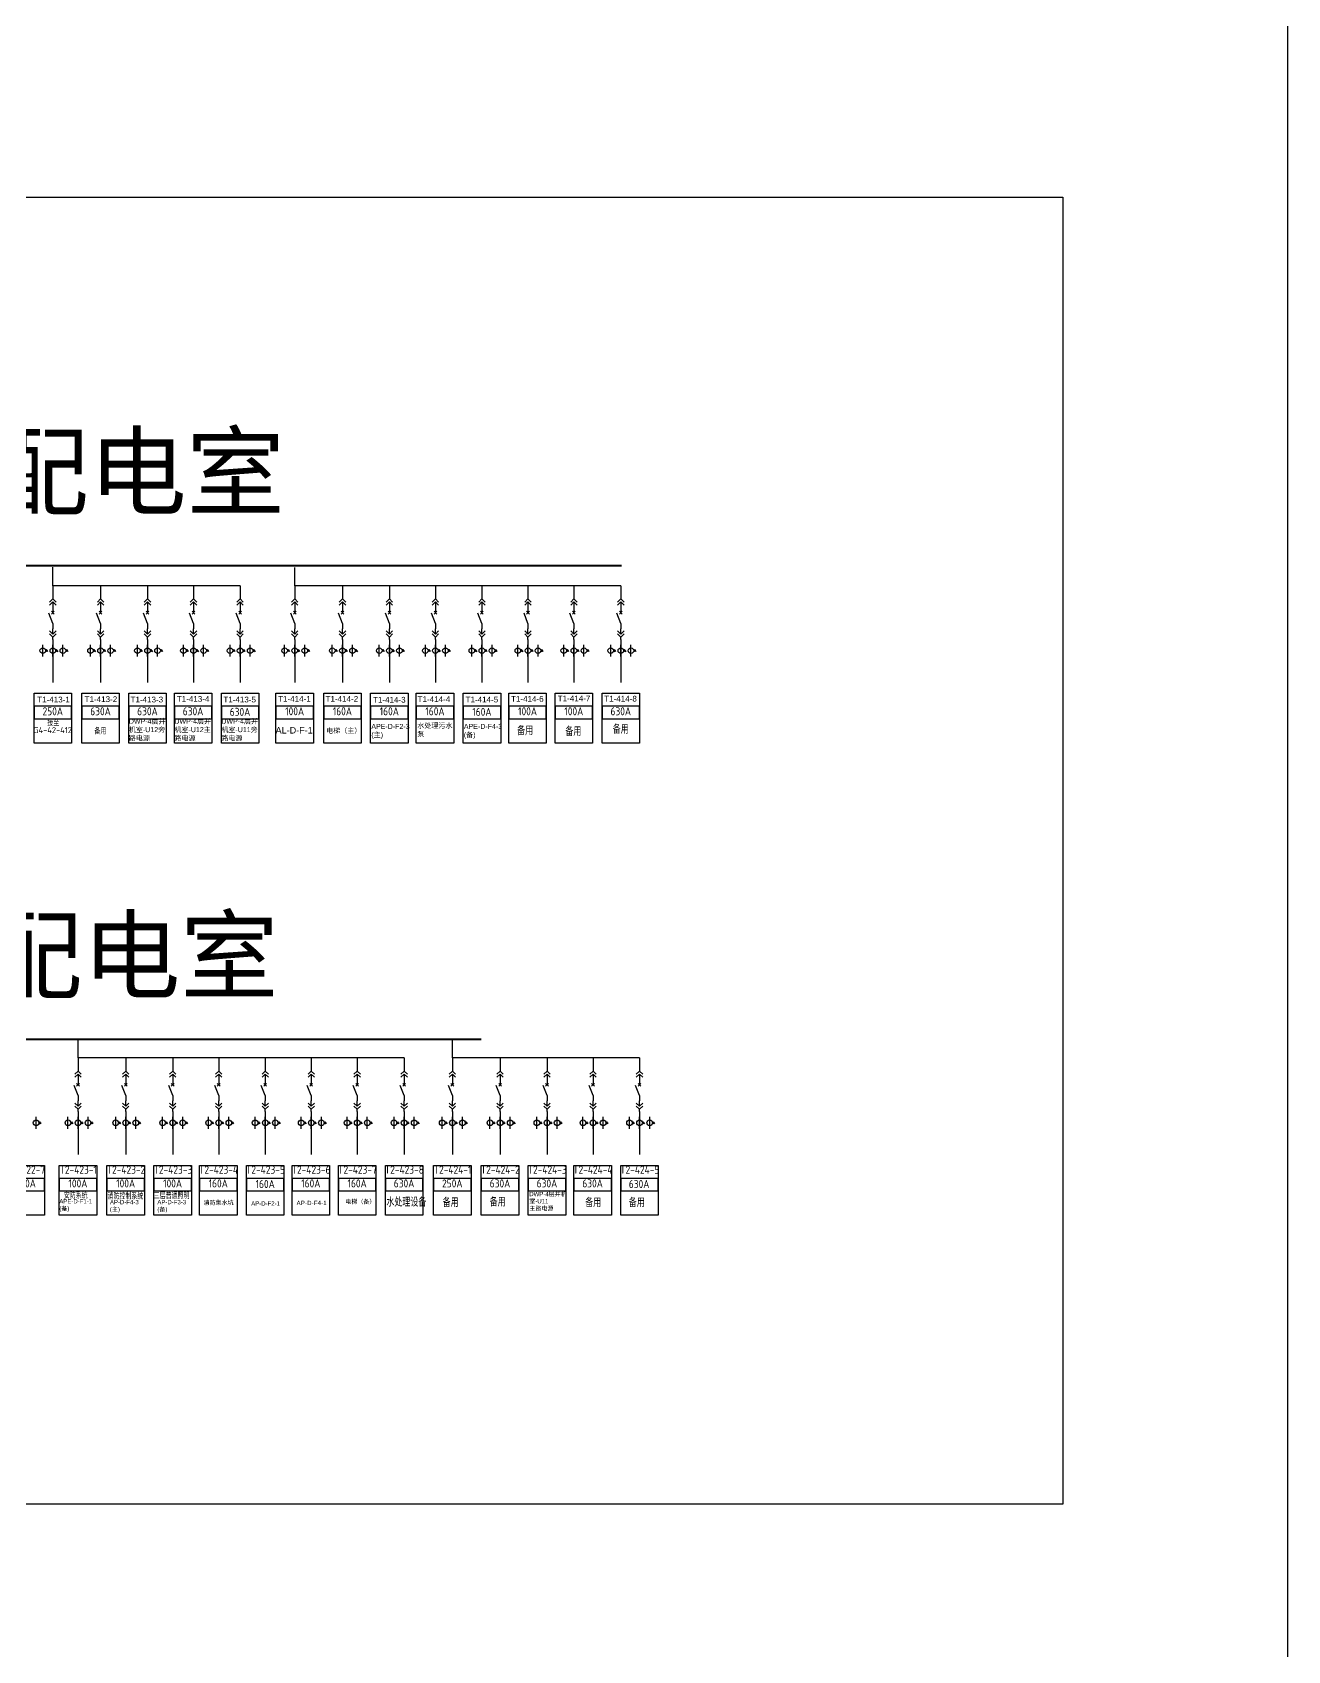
# Model space of a CAD drawing. Header units: millimetres. Extents: x -3460 to -460, y 6070 to 9130.
# Drawn here: x -634.6 to -460, y 8679.6 to 8904.8 of the extents above; entities that cross this region are included whole.
import ezdxf
from ezdxf.enums import TextEntityAlignment as Align

# ---------------------------------------------------------------- set-up
doc = ezdxf.new("R2010")
doc.units = ezdxf.units.MM
doc.header["$LTSCALE"] = 1000
doc.header["$MEASUREMENT"] = 0
doc.styles.add('HZSONG', font='gbenor.shx', dxfattribs={"height": 1200, "bigfont": 'gbcbig.shx'})
doc.styles.get("Standard").update_dxf_attribs({"font": 'arial.ttf'})

# ---------------------------------------------------------------- blocks, each defined once
blk = doc.blocks.new('DYDQAA05')
at = {"color": 0}
blk.add_lwpolyline([(0, 0), (0, -7)], dxfattribs=at)
blk = doc.blocks.new('DYDQAA03')
at = {"color": 0}
for points in [[(0, 0), (0, -1.5)], [(-2.1, -3.6), (0, -1.5)], [(-2.1, -5.6), (0, -3.5)], [(2.1, -3.6), (0, -1.5)], [(2.1, -5.6), (0, -3.5)], [(0, -3.5), (0, -7)]]:
    blk.add_lwpolyline(points, dxfattribs=at)
blk = doc.blocks.new('DYDQAA09')
at = {"color": 0}
blk.add_lwpolyline([(0, 0), (0, -3.5)], dxfattribs=at)
blk.add_lwpolyline([(0, 0), (0, -3.5)], dxfattribs=at)
blk.add_lwpolyline([(0, 0), (0, -3.5)], dxfattribs=at)
blk.add_lwpolyline([(0, 0), (0, -3.5)], dxfattribs=at)
blk.add_lwpolyline([(0, 0), (0, -3.5)], dxfattribs=at)
blk.add_lwpolyline([(0, 0), (0, -3.5)], dxfattribs=at)
blk.add_lwpolyline([(0, 0), (0, -3.5)], dxfattribs=at)
blk.add_lwpolyline([(0, 0), (0, -3.5)], dxfattribs=at)
blk.add_lwpolyline([(0, 0), (0, -3.5)], dxfattribs=at)
blk = doc.blocks.new('DYDQ0201')
at = {"color": 0}
for points in [[(0.9, -0.9), (-0.9, 0.9)], [(-0.9, -0.9), (0.9, 0.9)], [(0, -7), (-2.6, -0.4)]]:
    blk.add_lwpolyline(points, dxfattribs=at)
blk = doc.blocks.new('DYDQAA04')
at = {"color": 0}
for points in [[(0, -3.5), (0, 0)], [(-2.1, -1.4), (0, -3.5)], [(-2.1, -3.4), (0, -5.5)], [(2.1, -1.4), (0, -3.5)], [(2.1, -3.4), (0, -5.5)], [(0, -7), (0, -5.5)]]:
    blk.add_lwpolyline(points, dxfattribs=at)
blk = doc.blocks.new('A$C03DD39B5')
for p, q in [((417, 475), (283, 392)), ((417, 422), (283, 339)), ((350, 333), (350, 467))]:
    blk.add_line(p, q)
blk.add_lwpolyline([(700, 167), (0, 167)])
blk.add_circle((350, 167), 167)

msp = doc.modelspace()

# ---------------------------------------------------------------- linework, layer by layer
at = {"color": 1, "lineweight": 40}
for p, q in [((-755.55, 8830.62, 239.38), (-631.76, 8830.62, -0.31)), ((-631.76, 8830.62, -0.31), (-552.69, 8830.62))]:
    msp.add_line(p, q, dxfattribs=at)
for p, q in [((-631.78, 8827.78, 33119.97), (-631.78, 8830.36, 34503.25)), ((-631.78, 8827.78, 33119.97), (-631.78, 8830.36, 34503.25)), ((-598.13, 8827.78, -1383.59), (-598.13, 8830.35, -0.31)), ((-598.13, 8827.78, -1383.59), (-598.13, 8830.35, -0.31)), ((-612.21, 8827.78, 33119.92), (-631.78, 8827.78, 33119.92)), ((-605.73, 8827.78, 35838.03), (-618.9, 8827.78, 33119.92)), ((-578.56, 8827.78, -1383.64), (-598.13, 8827.78, -1383.64)), ((-552.76, 8827.78, 1334.47), (-585.25, 8827.78, -1383.64)), ((-631.78, 8819.54, 35321.14), (-631.78, 8817.9, 35321.14)), ((-625.14, 8819.54, 35321.14), (-625.14, 8817.9, 35321.14)), ((-618.61, 8819.54, 35321.14), (-618.61, 8817.9, 35321.14)), ((-612.21, 8819.54, 35321.14), (-612.21, 8817.9, 35321.14)), ((-605.73, 8819.54, 35321.14), (-605.73, 8817.9, 35321.14)), ((-598.13, 8819.54, 817.58), (-598.13, 8817.9, 817.58)), ((-591.49, 8819.54, 817.58), (-591.49, 8817.9, 817.58)), ((-584.96, 8819.54, 817.58), (-584.96, 8817.9, 817.58)), ((-578.56, 8819.54, 817.58), (-578.56, 8817.9, 817.58)), ((-572.09, 8819.54, 817.58), (-572.09, 8817.9, 817.58)), ((-565.68, 8819.54, 817.58), (-565.68, 8817.9, 817.58)), ((-559.29, 8819.54, 3535.68), (-559.29, 8817.9, 3535.68)), ((-552.76, 8819.54, 3535.68), (-552.76, 8817.9, 3535.68)), ((-631.78, 8817.9, 35321.14), (-631.78, 8814.33, 35321.14)), ((-625.14, 8817.9, 35321.14), (-625.14, 8814.33, 35321.14)), ((-618.61, 8817.9, 35321.14), (-618.61, 8814.33, 35321.14)), ((-612.21, 8817.9, 35321.14), (-612.21, 8814.33, 35321.14)), ((-605.73, 8817.9, 35321.14), (-605.73, 8814.33, 35321.14)), ((-598.13, 8817.9, 817.58), (-598.13, 8814.33, 817.58)), ((-591.49, 8817.9, 817.58), (-591.49, 8814.33, 817.58)), ((-584.96, 8817.9, 817.58), (-584.96, 8814.33, 817.58)), ((-578.56, 8817.9, 817.58), (-578.56, 8814.33, 817.58)), ((-572.09, 8817.9, 817.58), (-572.09, 8814.33, 817.58)), ((-565.68, 8817.9, 817.58), (-565.68, 8814.33, 817.58)), ((-559.29, 8817.9, 3535.68), (-559.29, 8814.33, 3535.68)), ((-552.76, 8817.9, 3535.68), (-552.76, 8814.33, 3535.68)), ((-628.28, 8762.08, 30402.34), (-628.28, 8764.65, 31785.62)), ((-628.28, 8762.08, 30402.34), (-628.28, 8764.65, 31785.62)), ((-576.2, 8762.08, 64906.03), (-576.2, 8764.65, 66289.31)), ((-576.2, 8762.08, 64906.03), (-576.2, 8764.65, 66289.31)), ((-608.71, 8762.08, 30402.29), (-628.28, 8762.08, 30402.29)), ((-582.91, 8762.08, 33120.41), (-615.4, 8762.08, 30402.29)), ((-550.16, 8762.08, 64905.98), (-576.2, 8762.08, 64905.98)), ((-628.28, 8753.84, 32603.52), (-628.28, 8752.2, 32603.52)), ((-621.64, 8753.84, 32603.52), (-621.64, 8752.2, 32603.52)), ((-615.11, 8753.84, 32603.52), (-615.11, 8752.2, 32603.52)), ((-608.71, 8753.84, 32603.52), (-608.71, 8752.2, 32603.52)), ((-602.23, 8753.84, 32603.52), (-602.23, 8752.2, 32603.52)), ((-595.83, 8753.84, 32603.52), (-595.83, 8752.2, 32603.52)), ((-589.44, 8753.84, 35321.63), (-589.44, 8752.2, 35321.63)), ((-582.91, 8753.84, 35321.63), (-582.91, 8752.2, 35321.63)), ((-576.2, 8753.84, 67107.21), (-576.2, 8752.2, 67107.21)), ((-569.56, 8753.84, 67107.21), (-569.56, 8752.2, 67107.21)), ((-563.03, 8753.84, 67107.21), (-563.03, 8752.2, 67107.21)), ((-556.63, 8753.84, 67107.21), (-556.63, 8752.2, 67107.21)), ((-550.16, 8753.84, 67107.21), (-550.16, 8752.2, 67107.21)), ((-628.28, 8752.2, 32603.52), (-628.28, 8748.63, 32603.52)), ((-621.64, 8752.2, 32603.52), (-621.64, 8748.63, 32603.52)), ((-615.11, 8752.2, 32603.52), (-615.11, 8748.63, 32603.52)), ((-608.71, 8752.2, 32603.52), (-608.71, 8748.63, 32603.52)), ((-602.23, 8752.2, 32603.52), (-602.23, 8748.63, 32603.52)), ((-595.83, 8752.2, 32603.52), (-595.83, 8748.63, 32603.52)), ((-589.44, 8752.2, 35321.63), (-589.44, 8748.63, 35321.63)), ((-582.91, 8752.2, 35321.63), (-582.91, 8748.63, 35321.63)), ((-576.2, 8752.2, 67107.21), (-576.2, 8748.63, 67107.21)), ((-569.56, 8752.2, 67107.21), (-569.56, 8748.63, 67107.21)), ((-563.03, 8752.2, 67107.21), (-563.03, 8748.63, 67107.21)), ((-556.63, 8752.2, 67107.21), (-556.63, 8748.63, 67107.21)), ((-550.16, 8752.2, 67107.21), (-550.16, 8748.63, 67107.21))]:
    msp.add_line(p, q)
at = {"color": 7, "ltscale": 0.001071, "true_color": 0xffffff}
msp.add_lwpolyline([(-3460, 9130), (-460, 9130), (-460, 7790), (-3460, 7790)], close=True, dxfattribs=at)
at = {"color": 1, "lineweight": 30, "ltscale": 0.002916}
msp.add_lwpolyline([(-798.39, 8881.86), (-491.28, 8881.86), (-491.28, 8700), (-798.39, 8700)], close=True, dxfattribs=at)
for points, elevation in [([(-634.38, 8812.84), (-629.17, 8812.84), (-629.17, 8805.89), (-634.38, 8805.89)], 34503.2), ([(-627.74, 8812.84), (-622.54, 8812.84), (-622.54, 8805.89), (-627.74, 8805.89)], 34503.2), ([(-621.21, 8812.84), (-616.01, 8812.84), (-616.01, 8805.89), (-621.21, 8805.89)], 34503.2), ([(-614.87, 8812.84), (-609.66, 8812.84), (-609.66, 8805.89), (-614.87, 8805.89)], 34503.2), ([(-608.34, 8812.84), (-603.13, 8812.84), (-603.13, 8805.89), (-608.34, 8805.89)], 34503.2), ([(-600.74, 8812.84), (-595.53, 8812.84), (-595.53, 8805.89), (-600.74, 8805.89)], -0.36), ([(-594.1, 8812.84), (-588.89, 8812.84), (-588.89, 8805.89), (-594.1, 8805.89)], -0.36), ([(-587.57, 8812.84), (-582.36, 8812.84), (-582.36, 8805.89), (-587.57, 8805.89)], -0.36), ([(-581.22, 8812.84), (-576.01, 8812.84), (-576.01, 8805.89), (-581.22, 8805.89)], -0.36), ([(-574.69, 8812.84), (-569.48, 8812.84), (-569.48, 8805.89), (-574.69, 8805.89)], -0.36), ([(-568.34, 8812.84), (-563.13, 8812.84), (-563.13, 8805.89), (-568.34, 8805.89)], -0.36), ([(-561.9, 8812.84), (-556.69, 8812.84), (-556.69, 8805.89), (-561.9, 8805.89)], 2717.74), ([(-555.37, 8812.84), (-550.16, 8812.84), (-550.16, 8805.89), (-555.37, 8805.89)], 2717.74), ([(-634.38, 8809.29), (-629.17, 8809.29), (-629.17, 8811.03), (-634.38, 8811.03)], 34503.2), ([(-627.74, 8809.29), (-622.54, 8809.29), (-622.54, 8811.03), (-627.74, 8811.03)], 34503.2), ([(-621.21, 8809.29), (-616.01, 8809.29), (-616.01, 8811.03), (-621.21, 8811.03)], 34503.2), ([(-614.87, 8809.29), (-609.66, 8809.29), (-609.66, 8811.03), (-614.87, 8811.03)], 34503.2), ([(-608.34, 8809.29), (-603.13, 8809.29), (-603.13, 8811.03), (-608.34, 8811.03)], 34503.2), ([(-600.74, 8809.29), (-595.53, 8809.29), (-595.53, 8811.03), (-600.74, 8811.03)], -0.36), ([(-594.1, 8809.29), (-588.89, 8809.29), (-588.89, 8811.03), (-594.1, 8811.03)], -0.36), ([(-587.57, 8809.29), (-582.36, 8809.29), (-582.36, 8811.03), (-587.57, 8811.03)], -0.36), ([(-581.22, 8809.29), (-576.01, 8809.29), (-576.01, 8811.03), (-581.22, 8811.03)], -0.36), ([(-574.69, 8809.29), (-569.48, 8809.29), (-569.48, 8811.03), (-574.69, 8811.03)], -0.36), ([(-568.34, 8809.29), (-563.13, 8809.29), (-563.13, 8811.03), (-568.34, 8811.03)], -0.36), ([(-561.9, 8809.29), (-556.69, 8809.29), (-556.69, 8811.03), (-561.9, 8811.03)], 2717.74), ([(-555.37, 8809.29), (-550.16, 8809.29), (-550.16, 8811.03), (-555.37, 8811.03)], 2717.74), ([(-638.17, 8747.14), (-632.96, 8747.14), (-632.96, 8740.19), (-638.17, 8740.19)], 15892.79), ([(-630.88, 8747.14), (-625.68, 8747.14), (-625.68, 8740.19), (-630.88, 8740.19)], 31785.57), ([(-624.25, 8747.14), (-619.04, 8747.14), (-619.04, 8740.19), (-624.25, 8740.19)], 31785.57), ([(-617.72, 8747.14), (-612.51, 8747.14), (-612.51, 8740.19), (-617.72, 8740.19)], 31785.57), ([(-611.37, 8747.14), (-606.16, 8747.14), (-606.16, 8740.19), (-611.37, 8740.19)], 31785.57), ([(-604.84, 8747.14), (-599.63, 8747.14), (-599.63, 8740.19), (-604.84, 8740.19)], 31785.57), ([(-598.49, 8747.14), (-593.28, 8747.14), (-593.28, 8740.19), (-598.49, 8740.19)], 31785.57), ([(-592.04, 8747.14), (-586.83, 8747.14), (-586.83, 8740.19), (-592.04, 8740.19)], 34503.69), ([(-585.51, 8747.14), (-580.3, 8747.14), (-580.3, 8740.19), (-585.51, 8740.19)], 34503.69), ([(-578.81, 8747.14), (-573.6, 8747.14), (-573.6, 8740.19), (-578.81, 8740.19)], 66289.26), ([(-572.17, 8747.14), (-566.96, 8747.14), (-566.96, 8740.19), (-572.17, 8740.19)], 66289.26), ([(-565.64, 8747.14), (-560.43, 8747.14), (-560.43, 8740.19), (-565.64, 8740.19)], 66289.26), ([(-559.29, 8747.14), (-554.08, 8747.14), (-554.08, 8740.19), (-559.29, 8740.19)], 66289.26), ([(-552.76, 8747.14), (-547.55, 8747.14), (-547.55, 8740.19), (-552.76, 8740.19)], 66289.26), ([(-638.17, 8743.59), (-632.96, 8743.59), (-632.96, 8745.33), (-638.17, 8745.33)], 15892.79), ([(-630.88, 8743.59), (-625.68, 8743.59), (-625.68, 8745.33), (-630.88, 8745.33)], 31785.57), ([(-624.25, 8743.59), (-619.04, 8743.59), (-619.04, 8745.33), (-624.25, 8745.33)], 31785.57), ([(-617.72, 8743.59), (-612.51, 8743.59), (-612.51, 8745.33), (-617.72, 8745.33)], 31785.57), ([(-611.37, 8743.59), (-606.16, 8743.59), (-606.16, 8745.33), (-611.37, 8745.33)], 31785.57), ([(-604.84, 8743.59), (-599.63, 8743.59), (-599.63, 8745.33), (-604.84, 8745.33)], 31785.57), ([(-598.49, 8743.59), (-593.28, 8743.59), (-593.28, 8745.33), (-598.49, 8745.33)], 31785.57), ([(-592.04, 8743.59), (-586.83, 8743.59), (-586.83, 8745.33), (-592.04, 8745.33)], 34503.69), ([(-585.51, 8743.59), (-580.3, 8743.59), (-580.3, 8745.33), (-585.51, 8745.33)], 34503.69), ([(-578.81, 8743.59), (-573.6, 8743.59), (-573.6, 8745.33), (-578.81, 8745.33)], 66289.26), ([(-572.17, 8743.59), (-566.96, 8743.59), (-566.96, 8745.33), (-572.17, 8745.33)], 66289.26), ([(-565.64, 8743.59), (-560.43, 8743.59), (-560.43, 8745.33), (-565.64, 8745.33)], 66289.26), ([(-559.29, 8743.59), (-554.08, 8743.59), (-554.08, 8745.33), (-559.29, 8745.33)], 66289.26), ([(-552.76, 8743.59), (-547.55, 8743.59), (-547.55, 8745.33), (-552.76, 8745.33)], 66289.26)]:
    msp.add_lwpolyline(points, close=True, dxfattribs=dict(elevation=elevation))
at = {"color": 1, "lineweight": 40, "ltscale": 100, "elevation": 15558.59}
msp.add_lwpolyline([(-572.21, 8764.65), (-762.73, 8764.65), (-762.73, 8764.65)], dxfattribs=at)

# ---------------------------------------------------------------- block references
for name, p, xscale, yscale, zscale in [('DYDQAA05', (-631.78, 8827.78, 33119.92), 0.2128954749704126, 0.2128954749704126, 0.2128954749704126), ('DYDQAA05', (-625.14, 8827.78, 33119.92), 0.2128954749704126, 0.2128954749704126, 0.2128954749704126), ('DYDQAA05', (-618.61, 8827.78, 33119.92), 0.2128954749704126, 0.2128954749704126, 0.2128954749704126), ('DYDQAA05', (-612.21, 8827.78, 33119.92), 0.2128954749704126, 0.2128954749704126, 0.2128954749704126), ('DYDQAA05', (-605.73, 8827.78, 33119.92), 0.2128954749704126, 0.2128954749704126, 0.2128954749704126), ('DYDQAA05', (-598.13, 8827.78, -1383.64), 0.2128954749704126, 0.2128954749704126, 0.2128954749704126), ('DYDQAA05', (-591.49, 8827.78, -1383.64), 0.2128954749704126, 0.2128954749704126, 0.2128954749704126), ('DYDQAA05', (-584.96, 8827.78, -1383.64), 0.2128954749704126, 0.2128954749704126, 0.2128954749704126), ('DYDQAA05', (-578.56, 8827.78, -1383.64), 0.2128954749704126, 0.2128954749704126, 0.2128954749704126), ('DYDQAA05', (-572.09, 8827.78, -1383.64), 0.2128954749704126, 0.2128954749704126, 0.2128954749704126), ('DYDQAA05', (-565.68, 8827.78, -1383.64), 0.2128954749704126, 0.2128954749704126, 0.2128954749704126), ('DYDQAA05', (-559.29, 8827.78, 1334.47), 0.2128954749704126, 0.2128954749704126, 0.2128954749704126), ('DYDQAA05', (-552.76, 8827.78, 1334.47), 0.2128954749704126, 0.2128954749704126, 0.2128954749704126), ('DYDQAA03', (-631.78, 8826.29, 33119.92), 0.2128954749704126, 0.2128954749704126, 0.2128954749704126), ('DYDQAA03', (-625.14, 8826.29, 33119.92), 0.2128954749704126, 0.2128954749704126, 0.2128954749704126), ('DYDQAA03', (-618.61, 8826.29, 33119.92), 0.2128954749704126, 0.2128954749704126, 0.2128954749704126), ('DYDQAA03', (-612.21, 8826.29, 33119.92), 0.2128954749704126, 0.2128954749704126, 0.2128954749704126), ('DYDQAA03', (-605.73, 8826.29, 33119.92), 0.2128954749704126, 0.2128954749704126, 0.2128954749704126), ('DYDQAA03', (-598.13, 8826.29, -1383.64), 0.2128954749704126, 0.2128954749704126, 0.2128954749704126), ('DYDQAA03', (-591.49, 8826.29, -1383.64), 0.2128954749704126, 0.2128954749704126, 0.2128954749704126), ('DYDQAA03', (-584.96, 8826.29, -1383.64), 0.2128954749704126, 0.2128954749704126, 0.2128954749704126), ('DYDQAA03', (-578.56, 8826.29, -1383.64), 0.2128954749704126, 0.2128954749704126, 0.2128954749704126), ('DYDQAA03', (-572.09, 8826.29, -1383.64), 0.2128954749704126, 0.2128954749704126, 0.2128954749704126), ('DYDQAA03', (-565.68, 8826.29, -1383.64), 0.2128954749704126, 0.2128954749704126, 0.2128954749704126), ('DYDQAA03', (-559.29, 8826.29, 1334.47), 0.2128954749704126, 0.2128954749704126, 0.2128954749704126), ('DYDQAA03', (-552.76, 8826.29, 1334.47), 0.2128954749704126, 0.2128954749704126, 0.2128954749704126), ('DYDQ0201', (-631.78, 8824.05, 33119.92), 0.2128954749704126, 0.2128954749704126, 0.2128954749704126), ('DYDQAA09', (-631.78, 8824.8, 33119.92), 0.2128954749704126, 0.2128954749704126, 0.2128954749704126), ('DYDQ0201', (-625.14, 8824.05, 33119.92), 0.2128954749704126, 0.2128954749704126, 0.2128954749704126), ('DYDQAA09', (-625.14, 8824.8, 33119.92), 0.2128954749704126, 0.2128954749704126, 0.2128954749704126), ('DYDQ0201', (-618.61, 8824.05, 33119.92), 0.2128954749704126, 0.2128954749704126, 0.2128954749704126), ('DYDQAA09', (-618.61, 8824.8, 33119.92), 0.2128954749704126, 0.2128954749704126, 0.2128954749704126), ('DYDQ0201', (-612.21, 8824.05, 33119.92), 0.2128954749704126, 0.2128954749704126, 0.2128954749704126), ('DYDQAA09', (-612.21, 8824.8, 33119.92), 0.2128954749704126, 0.2128954749704126, 0.2128954749704126), ('DYDQ0201', (-605.73, 8824.05, 33119.92), 0.2128954749704126, 0.2128954749704126, 0.2128954749704126), ('DYDQAA09', (-605.73, 8824.8, 33119.92), 0.2128954749704126, 0.2128954749704126, 0.2128954749704126), ('DYDQ0201', (-598.13, 8824.05, -1383.64), 0.2128954749704126, 0.2128954749704126, 0.2128954749704126), ('DYDQAA09', (-598.13, 8824.79, -1383.64), 0.2128954749704126, 0.2128954749704126, 0.2128954749704126), ('DYDQ0201', (-591.49, 8824.05, -1383.64), 0.2128954749704126, 0.2128954749704126, 0.2128954749704126), ('DYDQAA09', (-591.49, 8824.79, -1383.64), 0.2128954749704126, 0.2128954749704126, 0.2128954749704126), ('DYDQ0201', (-584.96, 8824.05, -1383.64), 0.2128954749704126, 0.2128954749704126, 0.2128954749704126), ('DYDQAA09', (-584.96, 8824.79, -1383.64), 0.2128954749704126, 0.2128954749704126, 0.2128954749704126), ('DYDQ0201', (-578.56, 8824.05, -1383.64), 0.2128954749704126, 0.2128954749704126, 0.2128954749704126), ('DYDQAA09', (-578.56, 8824.79, -1383.64), 0.2128954749704126, 0.2128954749704126, 0.2128954749704126), ('DYDQ0201', (-572.09, 8824.05, -1383.64), 0.2128954749704126, 0.2128954749704126, 0.2128954749704126), ('DYDQAA09', (-572.09, 8824.79, -1383.64), 0.2128954749704126, 0.2128954749704126, 0.2128954749704126), ('DYDQ0201', (-565.68, 8824.05, -1383.64), 0.2128954749704126, 0.2128954749704126, 0.2128954749704126), ('DYDQAA09', (-565.68, 8824.79, -1383.64), 0.2128954749704126, 0.2128954749704126, 0.2128954749704126), ('DYDQ0201', (-559.29, 8824.05, 1334.47), 0.2128954749704126, 0.2128954749704126, 0.2128954749704126), ('DYDQAA09', (-559.29, 8824.79, 1334.47), 0.2128954749704126, 0.2128954749704126, 0.2128954749704126), ('DYDQ0201', (-552.76, 8824.05, 1334.47), 0.2128954749704126, 0.2128954749704126, 0.2128954749704126), ('DYDQAA09', (-552.76, 8824.79, 1334.47), 0.2128954749704126, 0.2128954749704126, 0.2128954749704126), ('DYDQAA04', (-631.78, 8821.82, 33119.92), 0.2128954749704126, 0.2128954749704126, 0.2128954749704126), ('DYDQAA09', (-631.78, 8822.56, 33119.92), 0.2128954749704126, 0.2128954749704126, 0.2128954749704126), ('DYDQAA04', (-625.14, 8821.82, 33119.92), 0.2128954749704126, 0.2128954749704126, 0.2128954749704126), ('DYDQAA09', (-625.14, 8822.56, 33119.92), 0.2128954749704126, 0.2128954749704126, 0.2128954749704126), ('DYDQAA04', (-618.61, 8821.82, 33119.92), 0.2128954749704126, 0.2128954749704126, 0.2128954749704126), ('DYDQAA09', (-618.61, 8822.56, 33119.92), 0.2128954749704126, 0.2128954749704126, 0.2128954749704126), ('DYDQAA04', (-612.21, 8821.82, 33119.92), 0.2128954749704126, 0.2128954749704126, 0.2128954749704126), ('DYDQAA09', (-612.21, 8822.56, 33119.92), 0.2128954749704126, 0.2128954749704126, 0.2128954749704126), ('DYDQAA04', (-605.73, 8821.82, 33119.92), 0.2128954749704126, 0.2128954749704126, 0.2128954749704126), ('DYDQAA09', (-605.73, 8822.56, 33119.92), 0.2128954749704126, 0.2128954749704126, 0.2128954749704126), ('DYDQAA04', (-598.13, 8821.81, -1383.64), 0.2128954749704126, 0.2128954749704126, 0.2128954749704126), ('DYDQAA09', (-598.13, 8822.56, -1383.64), 0.2128954749704126, 0.2128954749704126, 0.2128954749704126), ('DYDQAA04', (-591.49, 8821.81, -1383.64), 0.2128954749704126, 0.2128954749704126, 0.2128954749704126), ('DYDQAA09', (-591.49, 8822.56, -1383.64), 0.2128954749704126, 0.2128954749704126, 0.2128954749704126), ('DYDQAA04', (-584.96, 8821.81, -1383.64), 0.2128954749704126, 0.2128954749704126, 0.2128954749704126), ('DYDQAA09', (-584.96, 8822.56, -1383.64), 0.2128954749704126, 0.2128954749704126, 0.2128954749704126), ('DYDQAA04', (-578.56, 8821.81, -1383.64), 0.2128954749704126, 0.2128954749704126, 0.2128954749704126), ('DYDQAA09', (-578.56, 8822.56, -1383.64), 0.2128954749704126, 0.2128954749704126, 0.2128954749704126), ('DYDQAA04', (-572.09, 8821.81, -1383.64), 0.2128954749704126, 0.2128954749704126, 0.2128954749704126), ('DYDQAA09', (-572.09, 8822.56, -1383.64), 0.2128954749704126, 0.2128954749704126, 0.2128954749704126), ('DYDQAA04', (-565.68, 8821.81, -1383.64), 0.2128954749704126, 0.2128954749704126, 0.2128954749704126), ('DYDQAA09', (-565.68, 8822.56, -1383.64), 0.2128954749704126, 0.2128954749704126, 0.2128954749704126), ('DYDQAA04', (-559.29, 8821.81, 1334.47), 0.2128954749704126, 0.2128954749704126, 0.2128954749704126), ('DYDQAA09', (-559.29, 8822.56, 1334.47), 0.2128954749704126, 0.2128954749704126, 0.2128954749704126), ('DYDQAA04', (-552.76, 8821.81, 1334.47), 0.2128954749704126, 0.2128954749704126, 0.2128954749704126), ('DYDQAA09', (-552.76, 8822.56, 1334.47), 0.2128954749704126, 0.2128954749704126, 0.2128954749704126), ('DYDQAA09', (-631.78, 8820.33, 33119.92), 0.2128954749704126, 0.2128954749704126, 0.2128954749704126), ('DYDQAA09', (-625.14, 8820.33, 33119.92), 0.2128954749704126, 0.2128954749704126, 0.2128954749704126), ('DYDQAA09', (-618.61, 8820.33, 33119.92), 0.2128954749704126, 0.2128954749704126, 0.2128954749704126), ('DYDQAA09', (-612.21, 8820.33, 33119.92), 0.2128954749704126, 0.2128954749704126, 0.2128954749704126), ('DYDQAA09', (-605.73, 8820.33, 33119.92), 0.2128954749704126, 0.2128954749704126, 0.2128954749704126), ('DYDQAA09', (-598.13, 8820.32, -1383.64), 0.2128954749704126, 0.2128954749704126, 0.2128954749704126), ('DYDQAA09', (-591.49, 8820.32, -1383.64), 0.2128954749704126, 0.2128954749704126, 0.2128954749704126), ('DYDQAA09', (-584.96, 8820.32, -1383.64), 0.2128954749704126, 0.2128954749704126, 0.2128954749704126), ('DYDQAA09', (-578.56, 8820.32, -1383.64), 0.2128954749704126, 0.2128954749704126, 0.2128954749704126), ('DYDQAA09', (-572.09, 8820.32, -1383.64), 0.2128954749704126, 0.2128954749704126, 0.2128954749704126), ('DYDQAA09', (-565.68, 8820.32, -1383.64), 0.2128954749704126, 0.2128954749704126, 0.2128954749704126), ('DYDQAA09', (-559.29, 8820.32, 1334.47), 0.2128954749704126, 0.2128954749704126, 0.2128954749704126), ('DYDQAA09', (-552.76, 8820.32, 1334.47), 0.2128954749704126, 0.2128954749704126, 0.2128954749704126), ('DYDQAA03', (-628.28, 8760.58, 30402.29), 0.2128962921302706, 0.2128962921302706, 0.2128962921302706), ('DYDQAA05', (-628.28, 8762.08, 30402.29), 0.2128962921302706, 0.2128962921302706, 0.2128962921302706), ('DYDQAA03', (-621.64, 8760.58, 30402.29), 0.2128962921302706, 0.2128962921302706, 0.2128962921302706), ('DYDQAA05', (-621.64, 8762.08, 30402.29), 0.2128962921302706, 0.2128962921302706, 0.2128962921302706), ('DYDQAA03', (-615.11, 8760.58, 30402.29), 0.2128962921302706, 0.2128962921302706, 0.2128962921302706), ('DYDQAA05', (-615.11, 8762.08, 30402.29), 0.2128962921302706, 0.2128962921302706, 0.2128962921302706), ('DYDQAA03', (-608.71, 8760.58, 30402.29), 0.2128962921302706, 0.2128962921302706, 0.2128962921302706), ('DYDQAA05', (-608.71, 8762.08, 30402.29), 0.2128962921302706, 0.2128962921302706, 0.2128962921302706), ('DYDQAA03', (-602.23, 8760.58, 30402.29), 0.2128962921302706, 0.2128962921302706, 0.2128962921302706), ('DYDQAA05', (-602.23, 8762.08, 30402.29), 0.2128962921302706, 0.2128962921302706, 0.2128962921302706), ('DYDQAA03', (-595.83, 8760.58, 30402.29), 0.2128962921302706, 0.2128962921302706, 0.2128962921302706), ('DYDQAA05', (-595.83, 8762.08, 30402.29), 0.2128962921302706, 0.2128962921302706, 0.2128962921302706), ('DYDQAA03', (-589.44, 8760.58, 33120.41), 0.2128962921302706, 0.2128962921302706, 0.2128962921302706), ('DYDQAA05', (-589.44, 8762.08, 33120.41), 0.2128962921302706, 0.2128962921302706, 0.2128962921302706), ('DYDQAA03', (-582.91, 8760.58, 33120.41), 0.2128962921302706, 0.2128962921302706, 0.2128962921302706), ('DYDQAA05', (-582.91, 8762.08, 33120.41), 0.2128962921302706, 0.2128962921302706, 0.2128962921302706), ('DYDQAA03', (-576.2, 8760.58, 64905.98), 0.2128962921302706, 0.2128962921302706, 0.2128962921302706), ('DYDQAA05', (-576.2, 8762.08, 64905.98), 0.2128962921302706, 0.2128962921302706, 0.2128962921302706), ('DYDQAA03', (-569.56, 8760.58, 64905.98), 0.2128962921302706, 0.2128962921302706, 0.2128962921302706), ('DYDQAA05', (-569.56, 8762.08, 64905.98), 0.2128962921302706, 0.2128962921302706, 0.2128962921302706), ('DYDQAA03', (-563.03, 8760.58, 64905.98), 0.2128962921302706, 0.2128962921302706, 0.2128962921302706), ('DYDQAA05', (-563.03, 8762.08, 64905.98), 0.2128962921302706, 0.2128962921302706, 0.2128962921302706), ('DYDQAA03', (-556.63, 8760.58, 64905.98), 0.2128962921302706, 0.2128962921302706, 0.2128962921302706), ('DYDQAA05', (-556.63, 8762.08, 64905.98), 0.2128962921302706, 0.2128962921302706, 0.2128962921302706), ('DYDQAA03', (-550.16, 8760.58, 64905.98), 0.2128962921302706, 0.2128962921302706, 0.2128962921302706), ('DYDQAA05', (-550.16, 8762.08, 64905.98), 0.2128962921302706, 0.2128962921302706, 0.2128962921302706), ('DYDQ0201', (-628.28, 8758.35, 30402.29), 0.2128962921302706, 0.2128962921302706, 0.2128962921302706), ('DYDQAA09', (-628.28, 8759.09, 30402.29), 0.2128962921302706, 0.2128962921302706, 0.2128962921302706), ('DYDQ0201', (-621.64, 8758.35, 30402.29), 0.2128962921302706, 0.2128962921302706, 0.2128962921302706), ('DYDQAA09', (-621.64, 8759.09, 30402.29), 0.2128962921302706, 0.2128962921302706, 0.2128962921302706), ('DYDQ0201', (-615.11, 8758.35, 30402.29), 0.2128962921302706, 0.2128962921302706, 0.2128962921302706), ('DYDQAA09', (-615.11, 8759.09, 30402.29), 0.2128962921302706, 0.2128962921302706, 0.2128962921302706), ('DYDQ0201', (-608.71, 8758.35, 30402.29), 0.2128962921302706, 0.2128962921302706, 0.2128962921302706), ('DYDQAA09', (-608.71, 8759.09, 30402.29), 0.2128962921302706, 0.2128962921302706, 0.2128962921302706), ('DYDQ0201', (-602.23, 8758.35, 30402.29), 0.2128962921302706, 0.2128962921302706, 0.2128962921302706), ('DYDQAA09', (-602.23, 8759.09, 30402.29), 0.2128962921302706, 0.2128962921302706, 0.2128962921302706), ('DYDQ0201', (-595.83, 8758.35, 30402.29), 0.2128962921302706, 0.2128962921302706, 0.2128962921302706), ('DYDQAA09', (-595.83, 8759.09, 30402.29), 0.2128962921302706, 0.2128962921302706, 0.2128962921302706), ('DYDQ0201', (-589.44, 8758.35, 33120.41), 0.2128962921302706, 0.2128962921302706, 0.2128962921302706), ('DYDQAA09', (-589.44, 8759.09, 33120.41), 0.2128962921302706, 0.2128962921302706, 0.2128962921302706), ('DYDQ0201', (-582.91, 8758.35, 33120.41), 0.2128962921302706, 0.2128962921302706, 0.2128962921302706), ('DYDQAA09', (-582.91, 8759.09, 33120.41), 0.2128962921302706, 0.2128962921302706, 0.2128962921302706), ('DYDQ0201', (-576.2, 8758.35, 64905.98), 0.2128962921302706, 0.2128962921302706, 0.2128962921302706), ('DYDQAA09', (-576.2, 8759.09, 64905.98), 0.2128962921302706, 0.2128962921302706, 0.2128962921302706), ('DYDQ0201', (-569.56, 8758.35, 64905.98), 0.2128962921302706, 0.2128962921302706, 0.2128962921302706), ('DYDQAA09', (-569.56, 8759.09, 64905.98), 0.2128962921302706, 0.2128962921302706, 0.2128962921302706), ('DYDQ0201', (-563.03, 8758.35, 64905.98), 0.2128962921302706, 0.2128962921302706, 0.2128962921302706), ('DYDQAA09', (-563.03, 8759.09, 64905.98), 0.2128962921302706, 0.2128962921302706, 0.2128962921302706), ('DYDQ0201', (-556.63, 8758.35, 64905.98), 0.2128962921302706, 0.2128962921302706, 0.2128962921302706), ('DYDQAA09', (-556.63, 8759.09, 64905.98), 0.2128962921302706, 0.2128962921302706, 0.2128962921302706), ('DYDQ0201', (-550.16, 8758.35, 64905.98), 0.2128962921302706, 0.2128962921302706, 0.2128962921302706), ('DYDQAA09', (-550.16, 8759.09, 64905.98), 0.2128962921302706, 0.2128962921302706, 0.2128962921302706), ('DYDQAA04', (-628.28, 8756.11, 30402.29), 0.2128962921302706, 0.2128962921302706, 0.2128962921302706), ('DYDQAA09', (-628.28, 8756.86, 30402.29), 0.2128962921302706, 0.2128962921302706, 0.2128962921302706), ('DYDQAA04', (-621.64, 8756.11, 30402.29), 0.2128962921302706, 0.2128962921302706, 0.2128962921302706), ('DYDQAA09', (-621.64, 8756.86, 30402.29), 0.2128962921302706, 0.2128962921302706, 0.2128962921302706), ('DYDQAA04', (-615.11, 8756.11, 30402.29), 0.2128962921302706, 0.2128962921302706, 0.2128962921302706), ('DYDQAA09', (-615.11, 8756.86, 30402.29), 0.2128962921302706, 0.2128962921302706, 0.2128962921302706), ('DYDQAA04', (-608.71, 8756.11, 30402.29), 0.2128962921302706, 0.2128962921302706, 0.2128962921302706), ('DYDQAA09', (-608.71, 8756.86, 30402.29), 0.2128962921302706, 0.2128962921302706, 0.2128962921302706), ('DYDQAA04', (-602.23, 8756.11, 30402.29), 0.2128962921302706, 0.2128962921302706, 0.2128962921302706), ('DYDQAA09', (-602.23, 8756.86, 30402.29), 0.2128962921302706, 0.2128962921302706, 0.2128962921302706), ('DYDQAA04', (-595.83, 8756.11, 30402.29), 0.2128962921302706, 0.2128962921302706, 0.2128962921302706), ('DYDQAA09', (-595.83, 8756.86, 30402.29), 0.2128962921302706, 0.2128962921302706, 0.2128962921302706), ('DYDQAA04', (-589.44, 8756.11, 33120.41), 0.2128962921302706, 0.2128962921302706, 0.2128962921302706), ('DYDQAA09', (-589.44, 8756.86, 33120.41), 0.2128962921302706, 0.2128962921302706, 0.2128962921302706), ('DYDQAA04', (-582.91, 8756.11, 33120.41), 0.2128962921302706, 0.2128962921302706, 0.2128962921302706), ('DYDQAA09', (-582.91, 8756.86, 33120.41), 0.2128962921302706, 0.2128962921302706, 0.2128962921302706), ('DYDQAA04', (-576.2, 8756.11, 64905.98), 0.2128962921302706, 0.2128962921302706, 0.2128962921302706), ('DYDQAA09', (-576.2, 8756.86, 64905.98), 0.2128962921302706, 0.2128962921302706, 0.2128962921302706), ('DYDQAA04', (-569.56, 8756.11, 64905.98), 0.2128962921302706, 0.2128962921302706, 0.2128962921302706), ('DYDQAA09', (-569.56, 8756.86, 64905.98), 0.2128962921302706, 0.2128962921302706, 0.2128962921302706), ('DYDQAA04', (-563.03, 8756.11, 64905.98), 0.2128962921302706, 0.2128962921302706, 0.2128962921302706), ('DYDQAA09', (-563.03, 8756.86, 64905.98), 0.2128962921302706, 0.2128962921302706, 0.2128962921302706), ('DYDQAA04', (-556.63, 8756.11, 64905.98), 0.2128962921302706, 0.2128962921302706, 0.2128962921302706), ('DYDQAA09', (-556.63, 8756.86, 64905.98), 0.2128962921302706, 0.2128962921302706, 0.2128962921302706), ('DYDQAA04', (-550.16, 8756.11, 64905.98), 0.2128962921302706, 0.2128962921302706, 0.2128962921302706), ('DYDQAA09', (-550.16, 8756.86, 64905.98), 0.2128962921302706, 0.2128962921302706, 0.2128962921302706), ('DYDQAA09', (-628.28, 8754.62, 30402.29), 0.2128962921302706, 0.2128962921302706, 0.2128962921302706), ('DYDQAA09', (-621.64, 8754.62, 30402.29), 0.2128962921302706, 0.2128962921302706, 0.2128962921302706), ('DYDQAA09', (-615.11, 8754.62, 30402.29), 0.2128962921302706, 0.2128962921302706, 0.2128962921302706), ('DYDQAA09', (-608.71, 8754.62, 30402.29), 0.2128962921302706, 0.2128962921302706, 0.2128962921302706), ('DYDQAA09', (-602.23, 8754.62, 30402.29), 0.2128962921302706, 0.2128962921302706, 0.2128962921302706), ('DYDQAA09', (-595.83, 8754.62, 30402.29), 0.2128962921302706, 0.2128962921302706, 0.2128962921302706), ('DYDQAA09', (-589.44, 8754.62, 33120.41), 0.2128962921302706, 0.2128962921302706, 0.2128962921302706), ('DYDQAA09', (-582.91, 8754.62, 33120.41), 0.2128962921302706, 0.2128962921302706, 0.2128962921302706), ('DYDQAA09', (-576.2, 8754.62, 64905.98), 0.2128962921302706, 0.2128962921302706, 0.2128962921302706), ('DYDQAA09', (-569.56, 8754.62, 64905.98), 0.2128962921302706, 0.2128962921302706, 0.2128962921302706), ('DYDQAA09', (-563.03, 8754.62, 64905.98), 0.2128962921302706, 0.2128962921302706, 0.2128962921302706), ('DYDQAA09', (-556.63, 8754.62, 64905.98), 0.2128962921302706, 0.2128962921302706, 0.2128962921302706), ('DYDQAA09', (-550.16, 8754.62, 64905.98), 0.2128962921302706, 0.2128962921302706, 0.2128962921302706)]:
    msp.add_blockref(name, p, dxfattribs=dict(xscale=xscale, yscale=yscale, zscale=zscale))
at = {"linetype": 'Continuous', "rotation": 270}
for p, xscale, yscale, zscale in [((-633.57, 8819.58, 35321.14), 0.002338875, 0.002338875, 0.002338875), ((-632.17, 8819.58, 35321.14), 0.002338875, 0.002338875, 0.002338875), ((-630.77, 8819.58, 35321.14), 0.002338875, 0.002338875, 0.002338875), ((-626.93, 8819.58, 35321.14), 0.002338875, 0.002338875, 0.002338875), ((-625.53, 8819.58, 35321.14), 0.002338875, 0.002338875, 0.002338875), ((-624.13, 8819.58, 35321.14), 0.002338875, 0.002338875, 0.002338875), ((-620.4, 8819.58, 35321.14), 0.002338875, 0.002338875, 0.002338875), ((-619, 8819.58, 35321.14), 0.002338875, 0.002338875, 0.002338875), ((-617.6, 8819.58, 35321.14), 0.002338875, 0.002338875, 0.002338875), ((-614, 8819.58, 35321.14), 0.002338875, 0.002338875, 0.002338875), ((-612.6, 8819.58, 35321.14), 0.002338875, 0.002338875, 0.002338875), ((-611.19, 8819.58, 35321.14), 0.002338875, 0.002338875, 0.002338875), ((-607.52, 8819.58, 35321.14), 0.002338875, 0.002338875, 0.002338875), ((-606.12, 8819.58, 35321.14), 0.002338875, 0.002338875, 0.002338875), ((-604.72, 8819.58, 35321.14), 0.002338875, 0.002338875, 0.002338875), ((-599.93, 8819.58, 817.58), 0.002338875, 0.002338875, 0.002338875), ((-598.52, 8819.58, 817.58), 0.002338875, 0.002338875, 0.002338875), ((-597.12, 8819.58, 817.58), 0.002338875, 0.002338875, 0.002338875), ((-593.29, 8819.58, 817.58), 0.002338875, 0.002338875, 0.002338875), ((-591.88, 8819.58, 817.58), 0.002338875, 0.002338875, 0.002338875), ((-590.48, 8819.58, 817.58), 0.002338875, 0.002338875, 0.002338875), ((-586.76, 8819.58, 817.58), 0.002338875, 0.002338875, 0.002338875), ((-585.35, 8819.58, 817.58), 0.002338875, 0.002338875, 0.002338875), ((-583.95, 8819.58, 817.58), 0.002338875, 0.002338875, 0.002338875), ((-580.35, 8819.58, 817.58), 0.002338875, 0.002338875, 0.002338875), ((-578.95, 8819.58, 817.58), 0.002338875, 0.002338875, 0.002338875), ((-577.55, 8819.58, 817.58), 0.002338875, 0.002338875, 0.002338875), ((-573.88, 8819.58, 817.58), 0.002338875, 0.002338875, 0.002338875), ((-572.48, 8819.58, 817.58), 0.002338875, 0.002338875, 0.002338875), ((-571.07, 8819.58, 817.58), 0.002338875, 0.002338875, 0.002338875), ((-567.48, 8819.58, 817.58), 0.002338875, 0.002338875, 0.002338875), ((-566.07, 8819.58, 817.58), 0.002338875, 0.002338875, 0.002338875), ((-564.67, 8819.58, 817.58), 0.002338875, 0.002338875, 0.002338875), ((-561.09, 8819.58, 3535.68), 0.002338875, 0.002338875, 0.002338875), ((-559.68, 8819.58, 3535.68), 0.002338875, 0.002338875, 0.002338875), ((-558.28, 8819.58, 3535.68), 0.002338875, 0.002338875, 0.002338875), ((-554.56, 8819.58, 3535.68), 0.002338875, 0.002338875, 0.002338875), ((-553.15, 8819.58, 3535.68), 0.002338875, 0.002338875, 0.002338875), ((-551.75, 8819.58, 3535.68), 0.002338875, 0.002338875, 0.002338875), ((-634.5, 8753.88, 16710.73), 0.00233888397733859, 0.00233888397733859, 0.00233888397733859), ((-630.07, 8753.88, 32603.52), 0.00233888397733859, 0.00233888397733859, 0.00233888397733859), ((-628.67, 8753.88, 32603.52), 0.00233888397733859, 0.00233888397733859, 0.00233888397733859), ((-627.27, 8753.88, 32603.52), 0.00233888397733859, 0.00233888397733859, 0.00233888397733859), ((-623.43, 8753.88, 32603.52), 0.00233888397733859, 0.00233888397733859, 0.00233888397733859), ((-622.03, 8753.88, 32603.52), 0.00233888397733859, 0.00233888397733859, 0.00233888397733859), ((-620.63, 8753.88, 32603.52), 0.00233888397733859, 0.00233888397733859, 0.00233888397733859), ((-616.9, 8753.88, 32603.52), 0.00233888397733859, 0.00233888397733859, 0.00233888397733859), ((-615.5, 8753.88, 32603.52), 0.00233888397733859, 0.00233888397733859, 0.00233888397733859), ((-614.1, 8753.88, 32603.52), 0.00233888397733859, 0.00233888397733859, 0.00233888397733859), ((-610.5, 8753.88, 32603.52), 0.00233888397733859, 0.00233888397733859, 0.00233888397733859), ((-609.1, 8753.88, 32603.52), 0.00233888397733859, 0.00233888397733859, 0.00233888397733859), ((-607.69, 8753.88, 32603.52), 0.00233888397733859, 0.00233888397733859, 0.00233888397733859), ((-604.03, 8753.88, 32603.52), 0.00233888397733859, 0.00233888397733859, 0.00233888397733859), ((-602.62, 8753.88, 32603.52), 0.00233888397733859, 0.00233888397733859, 0.00233888397733859), ((-601.22, 8753.88, 32603.52), 0.00233888397733859, 0.00233888397733859, 0.00233888397733859), ((-597.62, 8753.88, 32603.52), 0.00233888397733859, 0.00233888397733859, 0.00233888397733859), ((-596.22, 8753.88, 32603.52), 0.00233888397733859, 0.00233888397733859, 0.00233888397733859), ((-594.81, 8753.88, 32603.52), 0.00233888397733859, 0.00233888397733859, 0.00233888397733859), ((-591.23, 8753.88, 35321.63), 0.00233888397733859, 0.00233888397733859, 0.00233888397733859), ((-589.83, 8753.88, 35321.63), 0.00233888397733859, 0.00233888397733859, 0.00233888397733859), ((-588.43, 8753.88, 35321.63), 0.00233888397733859, 0.00233888397733859, 0.00233888397733859), ((-584.7, 8753.88, 35321.63), 0.00233888397733859, 0.00233888397733859, 0.00233888397733859), ((-583.3, 8753.88, 35321.63), 0.00233888397733859, 0.00233888397733859, 0.00233888397733859), ((-581.9, 8753.88, 35321.63), 0.00233888397733859, 0.00233888397733859, 0.00233888397733859), ((-578, 8753.88, 67107.21), 0.00233888397733859, 0.00233888397733859, 0.00233888397733859), ((-576.59, 8753.88, 67107.21), 0.00233888397733859, 0.00233888397733859, 0.00233888397733859), ((-575.19, 8753.88, 67107.21), 0.00233888397733859, 0.00233888397733859, 0.00233888397733859), ((-571.36, 8753.88, 67107.21), 0.00233888397733859, 0.00233888397733859, 0.00233888397733859), ((-569.95, 8753.88, 67107.21), 0.00233888397733859, 0.00233888397733859, 0.00233888397733859), ((-568.55, 8753.88, 67107.21), 0.00233888397733859, 0.00233888397733859, 0.00233888397733859), ((-564.83, 8753.88, 67107.21), 0.00233888397733859, 0.00233888397733859, 0.00233888397733859), ((-563.42, 8753.88, 67107.21), 0.00233888397733859, 0.00233888397733859, 0.00233888397733859), ((-562.02, 8753.88, 67107.21), 0.00233888397733859, 0.00233888397733859, 0.00233888397733859), ((-558.42, 8753.88, 67107.21), 0.00233888397733859, 0.00233888397733859, 0.00233888397733859), ((-557.02, 8753.88, 67107.21), 0.00233888397733859, 0.00233888397733859, 0.00233888397733859), ((-555.62, 8753.88, 67107.21), 0.00233888397733859, 0.00233888397733859, 0.00233888397733859), ((-551.95, 8753.88, 67107.21), 0.00233888397733859, 0.00233888397733859, 0.00233888397733859), ((-550.55, 8753.88, 67107.21), 0.00233888397733859, 0.00233888397733859, 0.00233888397733859), ((-549.14, 8753.88, 67107.21), 0.00233888397733859, 0.00233888397733859, 0.00233888397733859)]:
    msp.add_blockref('A$C03DD39B5', p, dxfattribs=dict(at, xscale=xscale, yscale=yscale, zscale=zscale))

# ---------------------------------------------------------------- texts
at = {"color": 7, "lineweight": 0, "style": 'HZSONG'}
for s, height, p in [('250A', 1.114, (-631.79, 8809.77, 33119.92)), ('630A', 1.114, (-625.15, 8809.77, 33119.92)), ('630A', 1.114, (-618.62, 8809.77, 33119.92)), ('630A', 1.114, (-612.27, 8809.77, 33119.92)), ('630A', 1.114, (-605.74, 8809.69, 33119.92)), ('100A', 1.114, (-598.14, 8809.77, -1383.64)), ('160A', 1.114, (-591.5, 8809.77, -1383.64)), ('160A', 1.114, (-584.97, 8809.77, -1383.64)), ('160A', 1.114, (-578.62, 8809.77, -1383.64)), ('160A', 1.114, (-572.09, 8809.69, -1383.64)), ('100A', 1.114, (-565.74, 8809.77, -1383.64)), ('100A', 1.114, (-559.3, 8809.77, 1334.47)), ('630A', 1.114, (-552.77, 8809.77, 1334.47)), ('G4-42-412', 0.83, (-631.8, 8807.29, 33860.05)), ('接至', 0.83, (-631.72, 8808.29, 33860.05)), ('备用', 0.83, (-625.16, 8807.13, 33498.72)), ('备用', 1.114, (-566.08, 8807.02, 4763.68)), ('备用', 1.114, (-559.37, 8806.92, 4763.68)), ('备用', 1.114, (-552.78, 8807.22, 4763.68)), ('T2-422-7', 1.114, (-635.54, 8745.97, 14509.51)), ('T2-423-1', 1.114, (-628.25, 8745.97, 30402.29)), ('T2-423-2', 1.114, (-621.61, 8745.97, 30402.29)), ('T2-423-3', 1.114, (-615.08, 8745.97, 30402.29)), ('T2-423-4', 1.114, (-608.73, 8745.97, 30402.29)), ('T2-423-5', 1.114, (-602.21, 8745.97, 30402.29)), ('T2-423-6', 1.114, (-595.86, 8745.97, 30402.29)), ('T2-423-7', 1.114, (-589.41, 8745.97, 33120.41)), ('T2-423-8', 1.114, (-582.88, 8745.97, 33120.41)), ('T2-424-1', 1.114, (-576.18, 8745.97, 64905.98)), ('T2-424-2', 1.114, (-569.54, 8745.97, 64905.98)), ('T2-424-3', 1.114, (-563.01, 8745.97, 64905.98)), ('T2-424-4', 1.114, (-556.66, 8745.97, 64905.98)), ('T2-424-5', 1.114, (-550.13, 8745.97, 64905.98)), ('630A', 1.114, (-635.57, 8744.07, 14509.51)), ('100A', 1.114, (-628.29, 8744.07, 30402.29)), ('100A', 1.114, (-621.65, 8744.07, 30402.29)), ('100A', 1.114, (-615.12, 8744.07, 30402.29)), ('160A', 1.114, (-608.77, 8744.07, 30402.29)), ('160A', 1.114, (-602.24, 8743.99, 30402.29)), ('160A', 1.114, (-595.89, 8744.07, 30402.29)), ('160A', 1.114, (-589.45, 8744.07, 33120.41)), ('630A', 1.114, (-582.92, 8744.07, 33120.41)), ('250A', 1.114, (-576.21, 8744.07, 64905.98)), ('630A', 1.114, (-569.57, 8744.07, 64905.98)), ('630A', 1.114, (-563.04, 8744.07, 64905.98)), ('630A', 1.114, (-556.69, 8744.07, 64905.98)), ('630A', 1.114, (-550.22, 8743.99, 64905.98)), ('安防系统', 0.83, (-628.6, 8742.52, 31142.43)), ('消防控制系统', 0.83, (-621.69, 8742.41, 30781.1)), ('三层普通照明', 0.83, (-615.26, 8742.47, 30781.1)), ('水处理设备', 1.114, (-582.6, 8741.42, 36549.63)), ('备用', 1.114, (-576.44, 8741.36, 36549.63)), ('备用', 1.114, (-569.9, 8741.43, 36549.63)), ('备用', 1.114, (-556.61, 8741.35, 36549.63)), ('备用', 1.114, (-550.55, 8741.35, 36549.63))]:
    msp.add_text(s, height=height, dxfattribs=at).set_placement(p, align=Align.CENTER)
at = {"color": 0, "lineweight": 40, "insert": (-745.89, 8848.68, 4586.27), "char_height": 10, "width": 0.000000001, "attachment_point": 1}
msp.add_mtext('DWP-动力楼西侧配电室', dxfattribs=at)
at = {"color": 7, "lineweight": -3, "attachment_point": 1}
for s, insert, char_height, width in [('T1-413-1', (-633.95, 8812.36, 34503.2), 0.8, 5.2091), ('T1-413-2', (-627.36, 8812.41, 34503.2), 0.8, 5.2091), ('T1-413-3', (-620.97, 8812.36, 34503.2), 0.8, 5.2091), ('T1-413-4', (-614.53, 8812.45, 34503.2), 0.8, 5.2091), ('T1-413-5', (-608.06, 8812.36, 34503.2), 0.8, 5.2091), ('T1-414-1', (-600.44, 8812.45, -0.36), 0.8, 5.2091), ('\\pi0.37972;T1-414-2', (-594.22, 8812.45, -0.36), 0.8, 5.2091), ('T1-414-3', (-587.24, 8812.33, -0.36), 0.8, 5.2091), ('T1-414-4', (-581.03, 8812.41, -0.36), 0.8, 5.2091), ('T1-414-5', (-574.36, 8812.36, -0.36), 0.8, 5.2091), ('T1-414-6', (-568.04, 8812.45, -0.36), 0.8, 5.2091), ('T1-414-7', (-561.54, 8812.51, 2717.74), 0.8, 5.2091), ('T1-414-8', (-555.07, 8812.48, 2717.74), 0.8, 5.2091), ('DWP-4层并机室-U12旁路电源', (-621.21, 8809.29, 34503.2), 0.7, 5.7883), ('DWP-4层并机室-U12主路电源', (-614.87, 8809.29, 34503.2), 0.7, 5.4504), ('DWP-4层并机室-U11旁路电源', (-608.34, 8809.29, 34503.2), 0.7, 5.547), ('AL-D-F-1', (-600.79, 8808.13, -0.36), 0.9, 5.2091), ('电梯（主）', (-593.76, 8807.99, -0.36), 0.7, 5.2091), ('APE-D-F2-3\\P(主)', (-587.47, 8808.57, -0.36), 0.7, 5.2091), ('水处理污水泵', (-581.08, 8808.69, -0.36), 0.7, 5.2091), ('APE-D-F4-3\\P(备)', (-574.6, 8808.57, -0.36), 0.7, 5.2091)]:
    msp.add_mtext(s, dxfattribs=dict(at, insert=insert, char_height=char_height, width=width))
at = {"lineweight": 40, "insert": (-742.11, 8781.36, 19905.48), "char_height": 10, "width": 0.000000001, "attachment_point": 1}
msp.add_mtext('DZP-动力楼西侧配电室', dxfattribs=at)
at = {"color": 6, "lineweight": 35, "char_height": 0.6, "attachment_point": 1}
for s, insert, width in [('{\\C7;APE-D-F1-1\\P(\\f宋体|b0|i0|c134|p2;备\\fArial|b0|i0|c0|p34;)\\P}', (-630.88, 8742.44, 31785.57), 5.2091), ('{\\C7;AP-D-F4-3\\P(\\f宋体|b0|i0|c134|p2;主\\fArial|b0|i0|c0|p34;)\\P}', (-623.84, 8742.32, 31785.57), 5.2091), ('{\\C7;AP-D-F3-3\\P(备)\\P}', (-617.24, 8742.32, 31785.57), 5.2091), ('{\\f宋体|b0|i0|c134|p2;\\C7;消防集水\\fArial|b0|i0|c0|p34;坑\\P}', (-610.82, 8742.26, 31785.57), 5.2091), ('{\\C7;AP-D-F2-1\\P}', (-604.19, 8742.13, 31785.57), 5.2091), ('{\\T1.05;\\C7;AP-D-F4-1\\P}', (-597.87, 8742.21, 31785.57), 5.2091), ('{\\f宋体|b0|i0|c134|p2;\\C7;电梯（备）\\P}', (-591.1, 8742.4, 34503.69), 5.2091), ('{\\C7;DWP-4\\f宋体|b0|i0|c134|p2;层并机室\\fArial|b0|i0|c0|p34;-U11\\P\\f宋体|b0|i0|c134|p2;主路电源\\P}', (-565.5, 8743.45, 66289.26), 5.262)]:
    msp.add_mtext(s, dxfattribs=dict(at, insert=insert, width=width))

doc.saveas('drawing.dxf')
